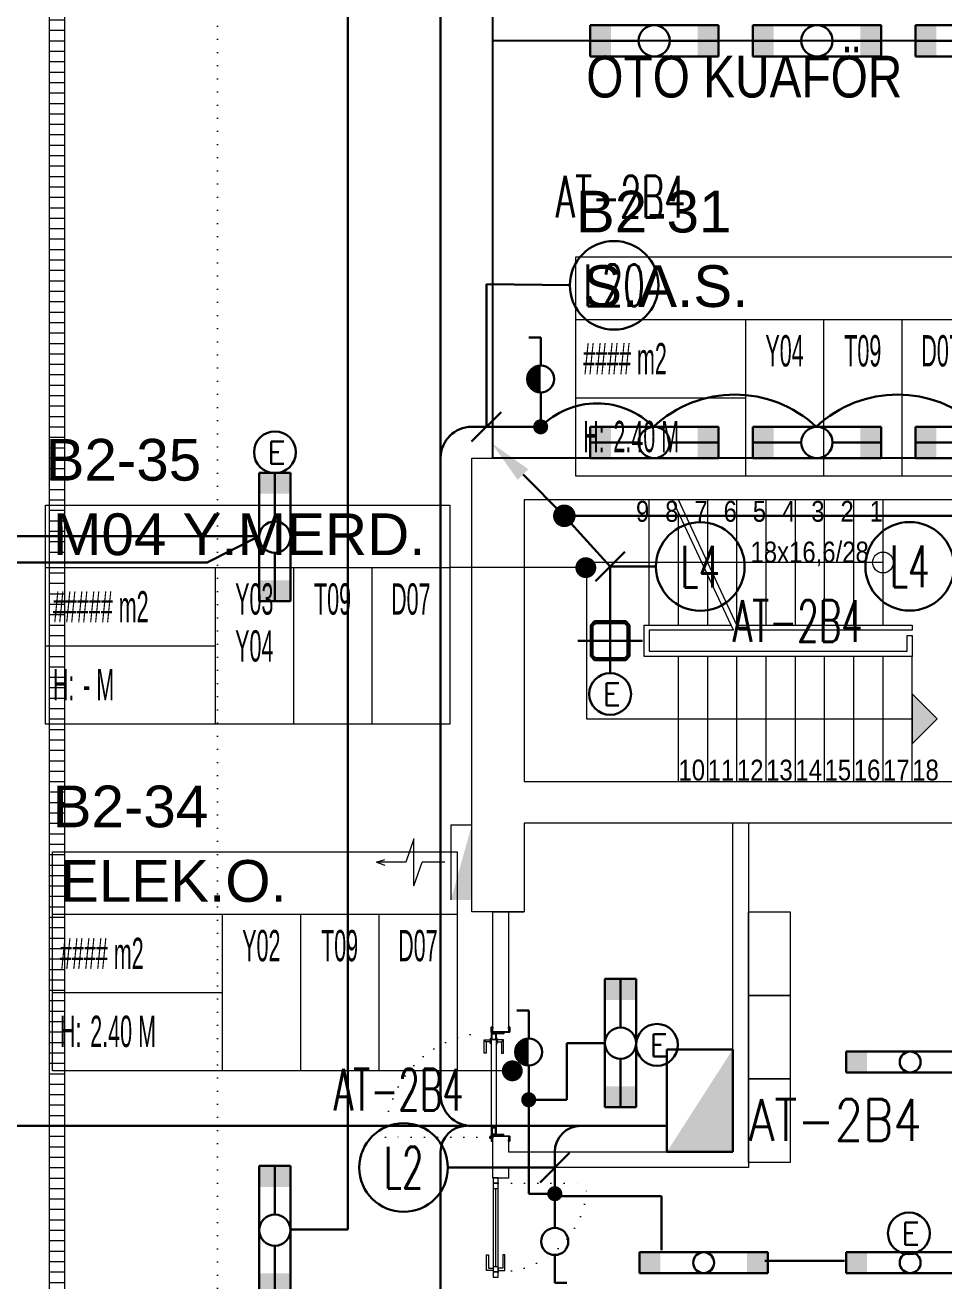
# Model space of a CAD drawing. Header units: metres. Extents: x -13316 to 152404, y -3899 to 30226.
# Drawn here: x 8312 to 9192, y 2011 to 3215 of the extents above; entities that cross this region are included whole.
import ezdxf
from ezdxf.enums import TextEntityAlignment as Align

# ---------------------------------------------------------------- set-up
doc = ezdxf.new("R2010")
doc.units = ezdxf.units.M
doc.header["$LTSCALE"] = 100
doc.header["$MEASUREMENT"] = 0
doc.linetypes.add('DOT2', pattern=[0.125, 0, -0.125])
doc.linetypes.add('HIDDEN', pattern=[0.375, 0.25, -0.125])
doc.layers.get('0').update_dxf_attribs({"color": 9, "lineweight": 9})
for name, color, linetype, lineweight in [('00', 9, 'Continuous', 9), ('01', 9, 'Continuous', 9), ('05', 9, 'Continuous', 9), ('06B', 9, 'Continuous', 9), ('06D', 9, 'Continuous', 9), ('10', 9, 'Continuous', 9), ('15', 9, 'Continuous', 9), ('19', 9, 'Continuous', 9), ('20', 9, 'DOT2', 9), ('21', 9, 'Continuous', 9), ('21_mahal200', 9, 'Continuous', 9), ('32-ekipman', 9, 'Continuous', 9), ('E-1x36 W SIVAÜSTÜ FLUORESAN ARMATÜR (ETANŞ)', 7, 'Continuous', 30), ('E-2x18(W) PL DOWNLIGHT ARMATÜR (SIVAÜSTÜ)', 7, 'Continuous', 30), ('E-2x36 W SIVAÜSTÜ FLUORESAN ARMATÜR (ETANŞ)', 7, 'Continuous', 30), ('E-ACİL AYDINLATMA KİTİ', 7, 'Continuous', 30), ('E-ANAHTAR', 7, 'Continuous', 30), ('E-ANAHTAR (ETANŞ)', 7, 'Continuous', 30), ('E-AYDINLATMA VE PRİZ PANOSU', 7, 'Continuous', 30), ('E-KABLO', 7, 'Continuous', 30), ('E-LINYE', 7, 'Continuous', 30), ('E-YUKARI ÇIKAN HAT', 7, 'Continuous', 30)]:
    doc.layers.add(name, color=color, linetype=linetype, lineweight=lineweight)
doc.styles.add('Arial', font='arial.ttf', dxfattribs={"height": 2.5})
doc.styles.add('E-YAZI', font='txttw.shx')
doc.styles.add('MuuM_TEXT-STANDART', font='ARIALN.TTF')
doc.dimstyles.new('MuuM_DIM200', dxfattribs={"dimscale": 20, "dimtxt": 2, "dimasz": 1, "dimexe": 1, "dimexo": 1, "dimgap": 1, "dimtad": 1, "dimdec": 1, "dimrnd": 0.5, "dimdsep": 46, "dimtxsty": 'MuuM_TEXT-STANDART', "dimblk": 'ARCHTICK', "dimcen": 0, "dimdle": 0.15, "dimclrd": 256, "dimclre": 256, "dimclrt": 256, "dimadec": 0, "dimazin": 0, "dimtfac": 5, "dimtdec": 1, "dimtix": 1, "dimtmove": 2, "dimatfit": 3, "dimldrblk": 'DOT', "dimfxl": 3, "dimfxlon": 1, "dimtolj": 1, "dimlwd": -1, "dimlwe": -1, "dimarcsym": 0})

# ---------------------------------------------------------------- blocks, each defined once
blk = doc.blocks.new('100_2x36 W SIVAÜSTÜ FLUORESAN ARMATÜR (ETANŞ)')
at = {"layer": 'E-2x36 W SIVAÜSTÜ FLUORESAN ARMATÜR (ETANŞ)', "color": 4}
for p, q in [((-6.15, 1.5), (6.15, 1.5)), ((-6.15, 1.5), (-6.15, -1.5)), ((6.15, 1.5), (6.15, -1.5)), ((-1.5, 0), (-6.15, 0)), ((1.5, 0), (6.15, 0)), ((-6.15, -1.5), (6.15, -1.5))]:
    blk.add_line(p, q, dxfattribs=at)
blk.add_circle((0, 0), 1.5, dxfattribs=at)
for points in [[(-4.15, 1.5), (-4.15, -1.5), (-6.15, 1.5), (-6.15, -1.5)], [(4.15, 1.5), (4.15, -1.5), (6.15, 1.5), (6.15, -1.5)]]:
    blk.add_solid(points, dxfattribs=at)
blk = doc.blocks.new('100_ACİL AYDINLATMA KİTİ')
at = {"layer": 'E-ACİL AYDINLATMA KİTİ', "color": 3}
blk.add_circle((0, 0), 1.251, dxfattribs=at)
at = {"layer": 'E-ACİL AYDINLATMA KİTİ', "color": 3, "style": 'E-YAZI'}
blk.add_text('E', height=1.34, dxfattribs=at).set_placement((-0.448, -0.694))
blk = doc.blocks.new('100_ANAHTAR')
at = {"layer": 'E-ANAHTAR', "color": 4}
for p, q in [((0, 5.345), (-0.714, 5.345)), ((0, 3.673), (0, 5.345)), ((0, 2.053), (0, 0))]:
    blk.add_line(p, q, dxfattribs=at)
blk.add_circle((0, 2.863), 0.81, dxfattribs=at)
blk = doc.blocks.new('100_AYDINLATMA VE PRİZ PANOSU')
at = {"layer": 'E-AYDINLATMA VE PRİZ PANOSU', "color": 4}
for p, q in [((-3.072, 3.948), (3.072, 3.948)), ((-3.072, 0), (-3.072, 3.948)), ((3.072, 3.948), (3.072, 0)), ((3.072, 0), (-3.072, 0))]:
    blk.add_line(p, q, dxfattribs=at)
blk.add_solid([(3.072, 0), (-3.072, 0), (-3.072, 3.948)], dxfattribs=at)
blk = doc.blocks.new('100_YUKARI ÇIKAN HAT')
at = {"layer": 'E-YUKARI ÇIKAN HAT', "color": 3, "linetype": 'Continuous'}
blk.add_line((2.472, 2.471), (0, 0), dxfattribs=at)
at = {"layer": 'E-YUKARI ÇIKAN HAT', "color": 4, "linetype": 'Continuous', "const_width": 0.675}
blk.add_lwpolyline([(-0.338, 0, 1), (0.337, 0, 1)], format="xyb", close=True, dxfattribs=at)
at = {"layer": 'E-YUKARI ÇIKAN HAT', "color": 3, "linetype": 'Continuous'}
blk.add_solid([(2.154, 2.789), (2.79, 2.152), (4.382, 4.379)], dxfattribs=at)
blk = doc.blocks.new('100_2x18(W) PL DOWNLIGHT ARMATÜR (SIVAÜSTÜ)')
at = {"layer": 'E-2x18(W) PL DOWNLIGHT ARMATÜR (SIVAÜSTÜ)', "color": 4, "ltscale": 0.4}
for q in [(0, 25), (0, 25), (-25, 0), (-25, 0), (0, -25), (25, 0), (0, -25), (25, 0)]:
    blk.add_line((0, 0), q, dxfattribs=at)
at = {"layer": 'E-2x18(W) PL DOWNLIGHT ARMATÜR (SIVAÜSTÜ)', "color": 4}
for p, q in [((-12, 15), (-15, 12)), ((-15, 12), (-15, -12)), ((-11.38, 13.5), (-13.5, 11.38)), ((-13.5, 11.38), (-13.5, -11.38)), ((12, 15), (-12, 15)), ((11.38, 13.5), (-11.38, 13.5)), ((13.5, 11.38), (11.38, 13.5)), ((15, 12), (12, 15)), ((13.5, -11.38), (13.5, 11.38)), ((15, -12), (15, 12)), ((-15, -12), (-12, -15)), ((-13.5, -11.38), (-11.38, -13.5)), ((-12, -15), (12, -15)), ((-11.38, -13.5), (11.38, -13.5)), ((11.38, -13.5), (13.5, -11.38)), ((12, -15), (15, -12))]:
    blk.add_line(p, q, dxfattribs=at)
blk = doc.blocks.new('100_ANAHTAR (ETANŞ)')
at = {"layer": 'E-ANAHTAR (ETANŞ)', "color": 4}
for p, q in [((0, 5.345), (-0.714, 5.345)), ((0, 3.673), (0, 5.345)), ((0, 2.053), (0, 0))]:
    blk.add_line(p, q, dxfattribs=at)
at = {"layer": 'E-ANAHTAR (ETANŞ)', "color": 4, "const_width": 0.81}
blk.add_lwpolyline([(0, 3.268, 0.414214), (-0.405, 2.863, 0.414214), (0, 2.458, 0.414214)], format="xyb", dxfattribs=at)
at = {"layer": 'E-ANAHTAR (ETANŞ)', "color": 4}
blk.add_circle((0, 2.863), 0.81, dxfattribs=at)
blk = doc.blocks.new('100_1x36 W SIVAÜSTÜ FLUORESAN ARMATÜR (ETANŞ)')
at = {"layer": 'E-1x36 W SIVAÜSTÜ FLUORESAN ARMATÜR (ETANŞ)', "color": 4}
for p, q in [((-6.15, 1), (-6.15, -1)), ((6.15, 1), (-6.15, 1)), ((6.15, 1), (6.15, -1)), ((6.15, -1), (-6.15, -1))]:
    blk.add_line(p, q, dxfattribs=at)
at = {"layer": 'E-1x36 W SIVAÜSTÜ FLUORESAN ARMATÜR (ETANŞ)'}
blk.add_line((6.15, -1), (6.15, -1), dxfattribs=at)
at = {"layer": 'E-1x36 W SIVAÜSTÜ FLUORESAN ARMATÜR (ETANŞ)', "color": 4}
blk.add_circle((0, 0), 1, dxfattribs=at)
for points in [[(-6.15, 1), (-4.15, 1), (-6.15, -1), (-4.15, -1)], [(6.15, 1), (4.15, 1), (6.15, -1), (4.15, -1)]]:
    blk.add_solid(points, dxfattribs=at)
blk = doc.blocks.new('2.bod.sitatik')
at = {"layer": '01'}
blk.add_lwpolyline([(8420, -6500), (8420, -6500), (8420, -6460), (8420, -6150), (9220, -6150), (9220, -6190), (8470, -6190), (8470, -6460), (9015, -6460), (9015, -6545), (9220, -6545), (9220, -6585), (8975, -6585), (8975, -6500), (8470, -6500), (8470, -6585), (8420, -6585), (8420, -6500)], dxfattribs=at)
blk = doc.blocks.new('p-işyeri')
at = {"color": 0, "const_width": 2}
blk.add_lwpolyline([(200, 0), (200, 700), (-200, 700), (-200, 0)], close=True, dxfattribs=at)
blk = doc.blocks.new('gr-p-birim')
blk.add_lwpolyline([(-0.5, -0.5), (0.5, -0.5), (0.5, 0.5), (-0.5, 0.5)], close=True)
blk = doc.blocks.new('p-M01-M02_merdiven-1050')
at = {"layer": '19'}
h = blk.add_hatch(color=256, dxfattribs=at)
h.dxf.hatch_style = 1
edge = h.paths.add_edge_path()
edge.add_arc((210, -344), 10, 270, 630)
h = blk.add_hatch(color=256, dxfattribs=at)
h.dxf.hatch_style = 1
h.paths.add_polyline_path([(84, -372), (36, -372), (60, -396)])
at = {"layer": '19', "linetype": 'Continuous'}
for points in [[(210, -344), (210, -120), (210, -60), (60, -60), (60, -372)], [(145, -200.7), (145, -120), (125, -120), (125, -120), (125, -367), (140, -367), (140, -372), (120, -372), (120, -367), (120, -115), (120, -115), (150, -115), (150, -198.4)], [(150, -120), (270, -120)], [(145, -200.7), (270, -142.4)], [(0, -148), (120, -148)], [(145, -206.3), (270, -148)], [(150, -148), (258, -148)], [(0, -176), (120, -176)], [(150, -176), (198, -176)], [(210, -176), (270, -176)], [(0, -204), (120, -204)], [(150, -204), (270, -204)], [(0, -232), (120, -232)], [(150, -232), (270, -232)], [(0, -260), (120, -260)], [(150, -260), (270, -260)], [(0, -288), (120, -288)], [(150, -288), (270, -288)], [(0, -316), (120, -316)], [(150, -316), (270, -316)], [(0, -344), (120, -344)], [(150, -344), (270, -344)], [(0, -372), (120, -372)]]:
    blk.add_lwpolyline(points, dxfattribs=at)
at = {"layer": '19'}
for points in [[(145, -206.3), (270, -148)], [(150, -204), (150, -372), (150, -372), (145, -372), (145, -372), (145, -206.3)]]:
    blk.add_lwpolyline(points, dxfattribs=at)
blk.add_lwpolyline([(84, -372), (36, -372), (60, -396)], close=True, dxfattribs=at)
blk.add_circle((210, -344), 10, dxfattribs=at)
blk = doc.blocks.new('p-m04 formül2a')
at = {"layer": '21', "style": 'MuuM_TEXT-STANDART'}
for s, p in [('9', (120, 249)), ('8', (148, 249)), ('7', (176, 249)), ('6', (204, 249)), ('5', (232, 249)), ('4', (260, 249)), ('3', (288, 249)), ('2', (316, 249)), ('1', (344, 249)), ('18x16,6/28', (330.4, 210))]:
    blk.add_text(s, height=20, dxfattribs=at).set_placement(p, align=Align.RIGHT)
for s, p in [('10', (148, 1)), ('11', (176, 1)), ('12', (204, 1)), ('13', (232, 1)), ('14', (260, 1)), ('15', (288, 1)), ('16', (316, 1)), ('17', (344, 1)), ('18', (372, 1))]:
    blk.add_text(s, height=20, dxfattribs=at).set_placement(p)
blk = doc.blocks.new('gr-p-barel kilitli kapı kolu')
at = {"flags": 128}
for points in [[(-0.9, 0.8), (-0.9, 4.9), (-11.7, 4.9), (-11.7, 6.7), (0.9, 6.7), (0.9, 0.8)], [(-0.8, 5), (0.8, 6.6)]]:
    blk.add_lwpolyline(points, dxfattribs=at)
blk.add_lwpolyline([(-2.75, 0), (-2.75, 0.7), (2.75, 0.7), (2.75, 0)])
blk.add_lwpolyline([(-1.3, 0.7), (1.3, 0.7), (1.3, 0.8), (-1.3, 0.8)], close=True)
blk = doc.blocks.new('prf-scr2')
at = {"linetype": 'DOT2', "ltscale": 10}
blk.add_line((0, 0.2), (0, -1.1), dxfattribs=at)
for p, q in [((-0.1, -0.2), (0.1, -0.3)), ((0.1, -0.2), (-0.1, -0.2)), ((0.1, -0.3), (-0.1, -0.3)), ((-0.1, -0.3), (0.1, -0.4)), ((0.1, -0.4), (-0.1, -0.4)), ((0.1, -0.5), (-0.1, -0.4)), ((-0.1, -0.4), (0.1, -0.4)), ((0.1, -0.6), (-0.1, -0.5)), ((-0.1, -0.5), (0.1, -0.5)), ((-0.1, -0.6), (0.1, -0.7)), ((0.1, -0.6), (-0.1, -0.6)), ((-0.1, -0.6), (0.1, -0.6)), ((-0.1, -0.7), (0.1, -0.8)), ((0.1, -0.7), (-0.1, -0.7)), ((-0.1, -0.8), (0.1, -0.8)), ((0.1, -0.8), (-0.1, -0.8)), ((0.1, -0.2), (0, -0.1)), ((0, -0.2), (0.1, -0.2))]:
    blk.add_line(p, q)
blk.add_lwpolyline([(0.2, 0), (-0.2, 0), (-0.2, 0), (-0.1, -0.1), (0.1, -0.1), (0.2, 0), (0.2, 0)], close=True)
for points in [[(0.2, 0), (-0.2, 0)], [(-0.1, -0.1), (-0.1, -0.2), (-0.1, -0.2), (-0.1, -0.2), (-0.1, -0.2), (-0.1, -0.3), (-0.1, -0.3), (-0.1, -0.3), (-0.1, -0.3), (-0.1, -0.4), (-0.1, -0.4), (-0.1, -0.4), (-0.1, -0.4), (-0.1, -0.4), (-0.1, -0.5), (-0.1, -0.5), (-0.1, -0.5), (-0.1, -0.5), (-0.1, -0.5), (-0.1, -0.5), (-0.1, -0.6), (-0.1, -0.6), (-0.1, -0.6), (-0.1, -0.6), (-0.1, -0.6), (-0.1, -0.7), (-0.1, -0.7), (-0.1, -0.7), (-0.1, -0.7), (-0.1, -0.7), (-0.1, -0.8), (-0.1, -0.8), (-0.1, -0.8), (-0.1, -0.8), (0, -0.9), (0, -0.9), (0, -0.9), (0.1, -0.8), (0.1, -0.8), (0.1, -0.7), (0.1, -0.7), (0.1, -0.7), (0.1, -0.7), (0.1, -0.7), (0.1, -0.7), (0.1, -0.6), (0.1, -0.6), (0.1, -0.6), (0.1, -0.6), (0.1, -0.6), (0.1, -0.5), (0.1, -0.5), (0.1, -0.5), (0.1, -0.5), (0.1, -0.4), (0.1, -0.4), (0.1, -0.4), (0.1, -0.4), (0.1, -0.4), (0.1, -0.3), (0.1, -0.3), (0.1, -0.3), (0.1, -0.3), (0.1, -0.3), (0.1, -0.3), (0.1, -0.2), (0.1, -0.2), (0.1, -0.2), (0.1, -0.2), (0.1, -0.2), (0.1, -0.1)]]:
    blk.add_lwpolyline(points)
blk = doc.blocks.new('K-SAC-01')
at = {"layer": '10'}
for points in [[(-4.6, 16.2, -0.414214), (-4.5, 16.3), (-0.1, 16.3, -0.414214), (0, 16.2), (0, 5.9), (0.2, 5.9), (0.2, 16.2, 0.414214), (-0.1, 16.5), (-4.5, 16.5, 0.414214), (-4.8, 16.2), (-4.8, 15.3, 0.414214), (-4.5, 15), (-3.4, 15), (-3.4, 15.2), (-4.5, 15.2, -0.414214), (-4.6, 15.3)], [(104.6, 16.2, 0.414214), (104.5, 16.3), (100.1, 16.3, 0.414214), (100, 16.2), (100, 5.9), (99.8, 5.9), (99.8, 16.2, -0.414214), (100.1, 16.5), (104.5, 16.5, -0.414214), (104.8, 16.2), (104.8, 15.3, -0.414214), (104.5, 15), (103.4, 15), (103.4, 15.2), (104.5, 15.2, 0.414214), (104.6, 15.3)], [(0.2, 10.3, -0.414214), (0.5, 10.6), (1.5, 10.6, -0.414214), (1.8, 10.3), (1.8, 3.9, -0.414214), (1.5, 3.6, -0.414214), (1.2, 3.9), (1.2, 4.8), (0.2, 4.8), (0.2, -1.2, -0.414214), (-0.1, -1.5), (-4.5, -1.5, -0.414214), (-4.8, -1.2), (-4.8, -0.3, -0.414214), (-4.5, 0), (-3.4, 0), (-3.4, -0.2), (-4.5, -0.2, 0.414214), (-4.6, -0.3), (-4.6, -1.2, 0.414214), (-4.5, -1.3), (-0.1, -1.3, 0.414214), (0, -1.2), (0, 5), (1.4, 5), (1.4, 3.9, 0.414214), (1.5, 3.8, 0.414214), (1.6, 3.9), (1.6, 10.3, 0.414214), (1.5, 10.4), (0.5, 10.4, 0.414214), (0.4, 10.3), (0.4, 9.4), (0.2, 9.4)], [(-0.4, -2), (1, -1.4), (1, 1.5), (1.2, 1.5), (1.2, -1.5), (-0.3, -2.2, -14.796002)], [(99.8, 10.3, 0.414214), (99.5, 10.6), (98.5, 10.6, 0.414214), (98.2, 10.3), (98.2, 3.9, 0.414214), (98.5, 3.6, 0.414214), (98.8, 3.9), (98.8, 4.8), (99.8, 4.8), (99.8, -1.2, 0.414214), (100.1, -1.5), (104.5, -1.5, 0.414214), (104.8, -1.2), (104.8, -0.3, 0.414214), (104.5, 0), (103.4, 0), (103.4, -0.2), (104.5, -0.2, -0.414214), (104.6, -0.3), (104.6, -1.2, -0.414214), (104.5, -1.3), (100.1, -1.3, -0.414214), (100, -1.2), (100, 5), (98.6, 5), (98.6, 3.9, -0.414214), (98.5, 3.8, -0.414214), (98.4, 3.9), (98.4, 10.3, -0.414214), (98.5, 10.4), (99.5, 10.4, -0.414214), (99.6, 10.3), (99.6, 9.4), (99.8, 9.4)]]:
    blk.add_lwpolyline(points, format="xyb", close=True, dxfattribs=at)
for points in [[(98.8, 0.1), (98.8, 2.1), (99.1, 2.1), (99.1, 3.2), (1.5, 3.2), (1.5, 2.1), (1.8, 2.1), (1.8, 0.1), (1.5, 0.1), (1.5, 1.9), (1.2, 1.9), (1.2, 3.5), (99.4, 3.5), (99.4, 1.9), (99.1, 1.9), (99.1, 0.1)], [(98.8, 2.1), (98.8, 0.1), (99.4, 0.1), (99.4, -1.5), (1.2, -1.5), (1.2, 0.1), (1.8, 0.1), (1.8, 2.1), (2.1, 2.1), (2.1, -0.1), (1.5, -0.1), (1.5, -1.2), (99.1, -1.2), (99.1, -0.1), (98.5, -0.1), (98.5, 2.1), (98.8, 2.1)]]:
    blk.add_lwpolyline(points, dxfattribs=at)
for points in [[(2.1, 3), (8.1, 3), (8.1, -1), (2.1, -1)], [(2.4, 2.7), (7.8, 2.7), (7.8, -0.7), (2.4, -0.7)], [(98.5, 3), (92.5, 3), (92.5, -1), (98.5, -1)], [(98.2, 2.7), (92.8, 2.7), (92.8, -0.7), (98.2, -0.7)]]:
    blk.add_lwpolyline(points, close=True, dxfattribs=at)
blk.add_circle((-0.9, -2.5), 0.55, dxfattribs=at)
at = {"layer": '20', "linetype": 'HIDDEN'}
for points in [[(-0.2, -1.3), (-0.2, 0), (-1.7, 0), (-1.7, -1.3)], [(-0.4, -2), (-0.4, -0.2), (-1.5, -0.2), (-1.5, -2)]]:
    blk.add_lwpolyline(points, dxfattribs=at)
at = {"layer": '20'}
blk.add_lwpolyline([(-0.9, -2.5), (-0.9, -102.9)], dxfattribs=at)
blk.add_arc((-0.9, -2.5), 100.4, 270, 1.5131, dxfattribs=at)
at = {"layer": '06B'}
blk.add_blockref('gr-p-barel kilitli kapı kolu', (91.4, 3.5), dxfattribs=at)
at = {"layer": '06B', "xscale": -1, "rotation": 180}
blk.add_blockref('gr-p-barel kilitli kapı kolu', (91.4, -1.5), dxfattribs=at)
at = {"layer": '10', "xscale": -1, "rotation": 90}
blk.add_blockref('prf-scr2', (1.5, 1), dxfattribs=at)
at = {"layer": '10', "rotation": 270}
blk.add_blockref('prf-scr2', (99.1, 1.2), dxfattribs=at)
blk = doc.blocks.new('p-al-01')
at = {"layer": '06B'}
for points in [[(27, 4.3), (27, 10.6), (42, 10.6), (42, 8.7), (29.3, 8.7), (29.3, 8.7), (29.3, 4.3), (27, 4.3)], [(27, -0.7), (27, -6.9), (42, -6.9), (42, -5), (29.3, -5), (29.3, -5), (29.3, -0.7), (27, -0.7)]]:
    blk.add_lwpolyline(points, dxfattribs=at)
at = {"layer": '06D'}
for p, q in [((115.7, 4.3), (28.8, 4.3)), ((28.8, -0.7), (115.7, -0.7))]:
    blk.add_line(p, q, dxfattribs=at)
at = {"layer": '10'}
for points in [[(25.7, -0.7), (25.7, 4.3), (20.7, 4.3), (20.7, -0.7)], [(30.7, -0.7), (30.7, 4.3), (25.7, 4.3), (25.7, -0.7)], [(110.7, -0.7), (110.7, 4.3), (105.7, 4.3), (105.7, -0.7)], [(115.7, -0.7), (115.7, 4.3), (110.7, 4.3), (110.7, -0.7)]]:
    blk.add_lwpolyline(points, close=True, dxfattribs=at)
at = {"layer": '15'}
blk.add_lwpolyline([(105.7, 1.8), (30.7, 1.8)], dxfattribs=at)
at = {"layer": '20'}
blk.add_lwpolyline([(110.7, -0.7), (110.7, -85.7)], dxfattribs=at)
blk.add_arc((110.7, -0.7), 85, 180, 270, dxfattribs=at)
blk = doc.blocks.new('p-ızgara')
at = {"layer": '06D'}
h = blk.add_hatch(dxfattribs=at)
h.set_pattern_fill('_USER', color=252, scale=10, angle=180, style=0, pattern_type=0)
h.set_pattern_definition([(180, (20, -8630), (-1e-15, -10), [])])
h.paths.add_polyline_path([(8015, -4975), (8015, -8278.5), (8030, -8278.5), (8030, -4975)])
blk.add_lwpolyline([(8015, -4975), (8015, -8278.5), (8030, -8278.5), (8030, -4975)], close=True, dxfattribs=at)
blk = doc.blocks.new('YD-72-20')
at = {"linetype": 'Continuous'}
for p, q in [((0, 0.714), (-0.028, 0.634)), ((0, 0.714), (0.028, 0.634)), ((0, 0.434), (0, 0.714)), ((0.225, 0.355), (0, 0.434)), ((-0.225, 0.355), (0.225, 0.355)), ((-0.225, 0.355), (0, 0.276)), ((0, 0.058), (0, 0.276)), ((0.36, 0), (-0.36, 0)), ((0.36, 0), (0.36, -0.2))]:
    blk.add_line(p, q, dxfattribs=at)
blk.add_solid([(0.36, -0.2), (-0.36, 0), (-0.36, -0.2)])
blk = doc.blocks.new('A$C29B32992')
at = {"xscale": 100, "yscale": 100, "zscale": 100, "rotation": 90}
blk.add_blockref('YD-72-20', (8400, -8797.5), dxfattribs=at)
blk = doc.blocks.new('_ArchTick')
at = {"color": 0, "linetype": 'ByBlock', "const_width": 0.15}
blk.add_lwpolyline([(-0.5, -0.5), (0.5, 0.5)], dxfattribs=at)
blk = doc.blocks.new('_Dot')
at = {"color": 0, "linetype": 'ByBlock', "lineweight": -2}
blk.add_line((-0.5, 0), (-1, 0), dxfattribs=at)
at = {"color": 0, "linetype": 'ByBlock', "const_width": 0.5}
blk.add_lwpolyline([(-0.25, 0, 1), (0.25, 0, 1)], format="xyb", close=True, dxfattribs=at)
blk = doc.blocks.new('0_roomno2')
blk.add_lwpolyline([(19.375, -10.5), (0, -10.5), (0, 0), (19.375, 0)], close=True)
for points in [[(0, -3), (19.375, -3)], [(8.125, -3), (8.125, -10.5)], [(11.875, -3), (11.875, -10.5)], [(15.625, -3), (15.625, -10.5)], [(0, -6.75), (8.125, -6.75)]]:
    blk.add_lwpolyline(points)
at = {"style": 'MuuM_TEXT-STANDART', "width": 0.6}
blk.add_text('H:', height=1.5, dxfattribs=at).set_placement((0.35, -8.608), align=Align.MIDDLE_LEFT)
at = {"style": 'Arial'}
blk.add_attdef('ODANO', (0, 1.17), '', height=2, dxfattribs=at)
blk.add_attdef('MEKANADI', text='', height=2, dxfattribs=at).set_placement((0.35, -3), align=Align.BOTTOM_LEFT)
at = {"style": 'MuuM_TEXT-STANDART', "width": 0.6}
for tag, p in [('M2', (0.35, -4.875)), ('TEMIZTAVANYUKSEKLIGI', (1.8, -8.608))]:
    blk.add_attdef(tag, text='', height=1.5, dxfattribs=at).set_placement(p, align=Align.MIDDLE_LEFT)
for tag, p in [('YER01', (10, -4.5)), ('TAVAN01', (13.75, -4.5)), ('DUVAR01', (17.5, -4.5)), ('YER02', (10, -6.75)), ('TAVAN02', (13.75, -6.75)), ('DUVAR02', (17.5, -6.75)), ('YER03', (10, -9)), ('TAVAN03', (13.75, -9)), ('DUVAR03', (17.5, -9))]:
    blk.add_attdef(tag, text='', height=1.5, dxfattribs=at).set_placement(p, align=Align.MIDDLE_CENTER)
blk = doc.blocks.new('2.bod.Mimari')
at = {"layer": '00'}
for p, q in [((8440, -6700), (8440, -6585)), ((8440, -6585), (8455, -6585)), ((8455, -6585), (8455, -6700)), ((8455, -6585), (8470, -6585)), ((8455, -6700), (8440, -6700))]:
    blk.add_line(p, q, dxfattribs=at)
for points in [[(8440, -6830), (8440, -6830), (8440, -6800), (8455, -6800), (8455, -6815), (8670, -6815), (8670, -6500)], [(8685, -6500), (8685, -6830), (8455, -6830)], [(8455, -6830), (8455, -6840), (8440, -6840), (8440, -6830)]]:
    blk.add_lwpolyline(points, dxfattribs=at)
at = {"layer": '06D', "linetype": 'DOT2'}
blk.add_lwpolyline([(8176.12, -4350), (8176.12, -7755), (8176.12, -8105)], dxfattribs=at)
at = {"rotation": 90}
for name, p in [('p-M01-M02_merdiven-1050', (8470, -6460)), ('p-al-01', (8444.6, -6955.67))]:
    blk.add_blockref(name, p, dxfattribs=at)
blk.add_blockref('p-m04 formül2a', (8470, -6460))
at = {"xscale": -1, "rotation": 270}
blk.add_blockref('K-SAC-01', (8440, -6800), dxfattribs=at)
at = {"layer": '05', "xscale": -40, "yscale": 80}
for p in [(8705, -6625), (8705, -6705), (8705, -6785)]:
    blk.add_blockref('gr-p-birim', p, dxfattribs=at)
at = {"layer": '06D'}
blk.add_blockref('p-ızgara', (0, 0), dxfattribs=at)
at = {"layer": '06D', "color": 89, "linetype": 'HIDDEN', "true_color": 0x2e4d23, "rotation": 90}
for p in [(9140, -5550), (9140, -5950)]:
    blk.add_blockref('p-işyeri', p, dxfattribs=at)
at = {"layer": '21_mahal200'}
ref = blk.add_blockref('0_roomno2', (8519.63, -5957.15), dxfattribs=dict(at, xscale=20, yscale=20, zscale=20))
ref.add_attrib('ODANO', 'B2-31', (8519.63, -5933.75), dxfattribs={"layer": '0', "height": 40, "style": 'Arial'})
ref.add_attrib('MEKANADI', 'S.A.S.', dxfattribs={"layer": '0', "height": 40, "style": 'Arial'}).set_placement((8526.63, -6017.15), align=Align.BOTTOM_LEFT)
ref.add_attrib('M2', '#### m2', dxfattribs={"layer": '0', "height": 30, "style": 'MuuM_TEXT-STANDART', "width": 0.6}).set_placement((8526.63, -6054.65), align=Align.MIDDLE_LEFT)
ref.add_attrib('TEMIZTAVANYUKSEKLIGI', '2.40 M', dxfattribs={"layer": '0', "height": 30, "style": 'MuuM_TEXT-STANDART', "width": 0.6}).set_placement((8555.63, -6129.31), align=Align.MIDDLE_LEFT)
ref.add_attrib('YER01', 'Y04', dxfattribs={"layer": '0', "height": 30, "style": 'MuuM_TEXT-STANDART', "width": 0.6}).set_placement((8719.63, -6047.15), align=Align.MIDDLE_CENTER)
ref.add_attrib('TAVAN01', 'T09', dxfattribs={"layer": '0', "height": 30, "style": 'MuuM_TEXT-STANDART', "width": 0.6}).set_placement((8794.63, -6047.15), align=Align.MIDDLE_CENTER)
ref.add_attrib('DUVAR01', 'D07', dxfattribs={"layer": '0', "height": 30, "style": 'MuuM_TEXT-STANDART', "width": 0.6}).set_placement((8869.63, -6047.15), align=Align.MIDDLE_CENTER)
ref = blk.add_blockref('0_roomno2', (8011.49, -6195), dxfattribs=dict(at, xscale=20, yscale=20, zscale=20))
ref.add_attrib('ODANO', 'B2-35', (8011.49, -6171.6), dxfattribs={"layer": '0', "height": 40, "style": 'Arial'})
ref.add_attrib('MEKANADI', 'M04 Y.MERD.', dxfattribs={"layer": '0', "height": 40, "style": 'Arial'}).set_placement((8018.49, -6255), align=Align.BOTTOM_LEFT)
ref.add_attrib('M2', '##### m2', dxfattribs={"layer": '0', "height": 30, "style": 'MuuM_TEXT-STANDART', "width": 0.6}).set_placement((8018.49, -6292.5), align=Align.MIDDLE_LEFT)
ref.add_attrib('TEMIZTAVANYUKSEKLIGI', '- M', dxfattribs={"layer": '0', "height": 30, "style": 'MuuM_TEXT-STANDART', "width": 0.6}).set_placement((8047.49, -6367.16), align=Align.MIDDLE_LEFT)
ref.add_attrib('YER01', 'Y03', dxfattribs={"layer": '0', "height": 30, "style": 'MuuM_TEXT-STANDART', "width": 0.6}).set_placement((8211.49, -6285), align=Align.MIDDLE_CENTER)
ref.add_attrib('TAVAN01', 'T09', dxfattribs={"layer": '0', "height": 30, "style": 'MuuM_TEXT-STANDART', "width": 0.6}).set_placement((8286.49, -6285), align=Align.MIDDLE_CENTER)
ref.add_attrib('DUVAR01', 'D07', dxfattribs={"layer": '0', "height": 30, "style": 'MuuM_TEXT-STANDART', "width": 0.6}).set_placement((8361.49, -6285), align=Align.MIDDLE_CENTER)
ref.add_attrib('YER02', 'Y04', dxfattribs={"layer": '0', "height": 30, "style": 'MuuM_TEXT-STANDART', "width": 0.6}).set_placement((8211.49, -6330), align=Align.MIDDLE_CENTER)
ref = blk.add_blockref('0_roomno2', (8018.26, -6527.25), dxfattribs=dict(at, xscale=20, yscale=20, zscale=20))
ref.add_attrib('ODANO', 'B2-34', (8018.26, -6503.85), dxfattribs={"layer": '0', "height": 40, "style": 'Arial'})
ref.add_attrib('MEKANADI', 'ELEK.O.', dxfattribs={"layer": '0', "height": 40, "style": 'Arial'}).set_placement((8025.26, -6587.25), align=Align.BOTTOM_LEFT)
ref.add_attrib('M2', '#### m2', dxfattribs={"layer": '0', "height": 30, "style": 'MuuM_TEXT-STANDART', "width": 0.6}).set_placement((8025.26, -6624.75), align=Align.MIDDLE_LEFT)
ref.add_attrib('TEMIZTAVANYUKSEKLIGI', '2.40 M', dxfattribs={"layer": '0', "height": 30, "style": 'MuuM_TEXT-STANDART', "width": 0.6}).set_placement((8054.26, -6699.41), align=Align.MIDDLE_LEFT)
ref.add_attrib('YER01', 'Y02', dxfattribs={"layer": '0', "height": 30, "style": 'MuuM_TEXT-STANDART', "width": 0.6}).set_placement((8218.26, -6617.25), align=Align.MIDDLE_CENTER)
ref.add_attrib('TAVAN01', 'T09', dxfattribs={"layer": '0', "height": 30, "style": 'MuuM_TEXT-STANDART', "width": 0.6}).set_placement((8293.26, -6617.25), align=Align.MIDDLE_CENTER)
ref.add_attrib('DUVAR01', 'D07', dxfattribs={"layer": '0', "height": 30, "style": 'MuuM_TEXT-STANDART', "width": 0.6}).set_placement((8368.26, -6617.25), align=Align.MIDDLE_CENTER)
at = {"layer": '32-ekipman'}
blk.add_blockref('A$C29B32992', (0, 2260.12), dxfattribs=at)
at = {"layer": '21', "style": 'MuuM_TEXT-STANDART'}
blk.add_text('OTO KUAFÖR', height=40, dxfattribs=at).set_placement((8529.63, -5816.37), align=Align.BOTTOM_LEFT)
at = {"layer": '21_mahal200'}
for points in [[(8529.2, -6255), (8398.99, -6255)], [(8458.77, -6737.25), (8285.18, -6737.25)]]:
    blk.add_leader(points, dimstyle='MuuM_DIM200', override={"dimasz": 1, "dimfxl": 10}, dxfattribs=at)

msp = doc.modelspace()

# ---------------------------------------------------------------- linework, layer by layer
at = {"layer": 'E-KABLO', "color": 5}
for p, q in [((8710, 2800), (8710, 3460)), ((8710, 2190), (8710, 2800)), ((8828.6, 2744.7), (9303.6, 2744.7)), ((8735, 2160), (7975, 2160)), ((8844.46, 2160), (8740, 2160)), ((8844.46, 2160), (8926.83, 2160)), ((8710, 2135), (8710, 1905))]:
    msp.add_line(p, q, dxfattribs=at)
at = {"layer": 'E-KABLO', "color": 6}
for p, q in [((8621.25, 3389.33), (8621.25, 2060.74)), ((8805.94, 2830), (8740, 2830)), ((8828.6, 2744.7), (8872.5, 2696.08)), ((8536.25, 2725.04), (8292.5, 2725.04)), ((8486.25, 2700.04), (8536.25, 2725.04)), ((8486.25, 2700.04), (8292.5, 2700.04)), ((8872.5, 2656.08), (8872.5, 2696.08)), ((8867.5, 2239.27), (8830.98, 2239.27)), ((8830.98, 2239.27), (8830.98, 2185)), ((8794.46, 2185), (8830.98, 2185)), ((8794.46, 2185), (8794.46, 2095)), ((8819.46, 2095), (8819.46, 2135)), ((8794.46, 2095), (8819.46, 2095)), ((8820.07, 2092.55), (8921.58, 2092.55)), ((8921.58, 2092.55), (8921.58, 2040.87)), ((8621.25, 2060.74), (8566.25, 2060.74)), ((9020.89, 2030.78), (9097.02, 2030.78))]:
    msp.add_line(p, q, dxfattribs=at)
at = {"layer": 'E-KABLO', "color": 4, "linetype": 'Continuous', "const_width": 7.2}
for points in [[(8809.54, 2830, -1), (8802.34, 2830, -1)], [(8798.06, 2185, -1), (8790.86, 2185, -1)], [(8823.06, 2095, -1), (8815.86, 2095, -1)]]:
    msp.add_lwpolyline(points, format="xyb", close=True, dxfattribs=at)
at = {"layer": 'E-KABLO', "color": 6}
for centre, radius, start, end in [((8992.03, 2747.07), 113.82, 46.7668, 133.2332), ((9148.01, 2746.95), 113.95, 46.79106, 133.20894), ((8860, 2776.18), 76.28, 44.8681, 135.1319), ((8740, 2800), 30, 90, 180), ((8844.46, 2135), 25, 90, 180)]:
    msp.add_arc(centre, radius, start, end, dxfattribs=at)
at = {"layer": 'E-KABLO', "color": 5}
for centre, radius, start, end in [((8740, 2190), 30, 180, 270), ((8735, 2135), 25, 90, 180)]:
    msp.add_arc(centre, radius, start, end, dxfattribs=at)
at = {"layer": 'E-LINYE', "color": 7, "linetype": 'Continuous'}
for p, q in [((8753.88, 2830), (8753.88, 2966.58)), ((8753.88, 2966.58), (8833.84, 2965.61)), ((8739.74, 2815.86), (8768.02, 2844.14)), ((8858.36, 2681.94), (8886.64, 2710.22)), ((8916.46, 2696.08), (8872.5, 2696.08)), ((8805.32, 2105.86), (8833.6, 2134.14)), ((8819.46, 2120), (8717, 2120))]:
    msp.add_line(p, q, dxfattribs=at)
for centre in [(8876.29, 2965.61), (8958.9, 2696.08), (9159.6, 2696.29), (8674.56, 2120)]:
    msp.add_circle(centre, 42.44, dxfattribs=at)

# ---------------------------------------------------------------- block references
for name in ['2.bod.sitatik', '2.bod.Mimari']:
    msp.add_blockref(name, (320, 8950))
at = {"layer": 'E-2x18(W) PL DOWNLIGHT ARMATÜR (SIVAÜSTÜ)', "color": 6, "xscale": 1.243104, "yscale": 1.243104, "zscale": 1.243104}
msp.add_blockref('100_2x18(W) PL DOWNLIGHT ARMATÜR (SIVAÜSTÜ)', (8872.5, 2625), dxfattribs=at)
at = {"layer": 'E-2x36 W SIVAÜSTÜ FLUORESAN ARMATÜR (ETANŞ)', "xscale": 10, "yscale": 10, "zscale": 10}
for p in [(8914.77, 3200), (9070.7, 3200), (9226.73, 3200), (8914.77, 2815), (9070.7, 2815), (9226.73, 2815)]:
    msp.add_blockref('100_2x36 W SIVAÜSTÜ FLUORESAN ARMATÜR (ETANŞ)', p, dxfattribs=at)
for p, rotation in [((8551.25, 2724.34), 90), ((8882.5, 2239.27), 270), ((8551.25, 2060.04), 90)]:
    msp.add_blockref('100_2x36 W SIVAÜSTÜ FLUORESAN ARMATÜR (ETANŞ)', p, dxfattribs=dict(at, rotation=rotation))
at = {"layer": 'E-ACİL AYDINLATMA KİTİ', "xscale": 16, "yscale": 16, "zscale": 16}
for p in [(8551.25, 2805.6), (8872.5, 2573.91), (8917.43, 2237.62), (9158.8, 2057)]:
    msp.add_blockref('100_ACİL AYDINLATMA KİTİ', p, dxfattribs=at)
at = {"layer": 'E-ANAHTAR', "xscale": 16, "yscale": 16, "zscale": 16, "rotation": 180}
msp.add_blockref('100_ANAHTAR', (8819.46, 2095), dxfattribs=at)
at = {"layer": 'E-ANAHTAR (ETANŞ)', "xscale": 16, "yscale": 16, "zscale": 16}
for p in [(8805.94, 2830), (8794.46, 2185)]:
    msp.add_blockref('100_ANAHTAR (ETANŞ)', p, dxfattribs=at)
at = {"layer": 'E-AYDINLATMA VE PRİZ PANOSU', "xscale": 16, "yscale": 16, "zscale": 16, "rotation": 90}
msp.add_blockref('100_AYDINLATMA VE PRİZ PANOSU', (8990, 2184.15), dxfattribs=at)
at = {"layer": 'E-KABLO', "color": 6, "xscale": 10, "yscale": 10, "zscale": 10, "rotation": 180}
for p in [(9160.06, 2221.2), (8962.11, 2028.87), (9160.06, 2028.87)]:
    msp.add_blockref('100_1x36 W SIVAÜSTÜ FLUORESAN ARMATÜR (ETANŞ)', p, dxfattribs=at)
at = {"layer": 'E-YUKARI ÇIKAN HAT', "xscale": -16, "yscale": 16, "zscale": 16}
msp.add_blockref('100_YUKARI ÇIKAN HAT', (8828.6, 2744.7), dxfattribs=at)

# ---------------------------------------------------------------- texts
at = {"layer": 'E-AYDINLATMA VE PRİZ PANOSU', "color": 4, "style": 'E-YAZI', "width": 0.8}
msp.add_text('AT-2B4', height=40, dxfattribs=at).set_placement((9005.28, 2145.68))
at = {"layer": 'E-LINYE', "color": 3, "linetype": 'Continuous', "style": 'E-YAZI', "width": 0.6}
for s, p in [('AT-2B4', (8882.52, 3050.47)), ('L20', (8876.29, 2965.61)), ('L4', (8958.9, 2696.08)), ('L4', (9159.6, 2696.29)), ('AT-2B4', (9052.33, 2643.83)), ('AT-2B4', (8670.03, 2194.62)), ('L2', (8674.56, 2120))]:
    msp.add_text(s, height=40, dxfattribs=at).set_placement(p, align=Align.MIDDLE_CENTER)

doc.saveas('drawing.dxf')
